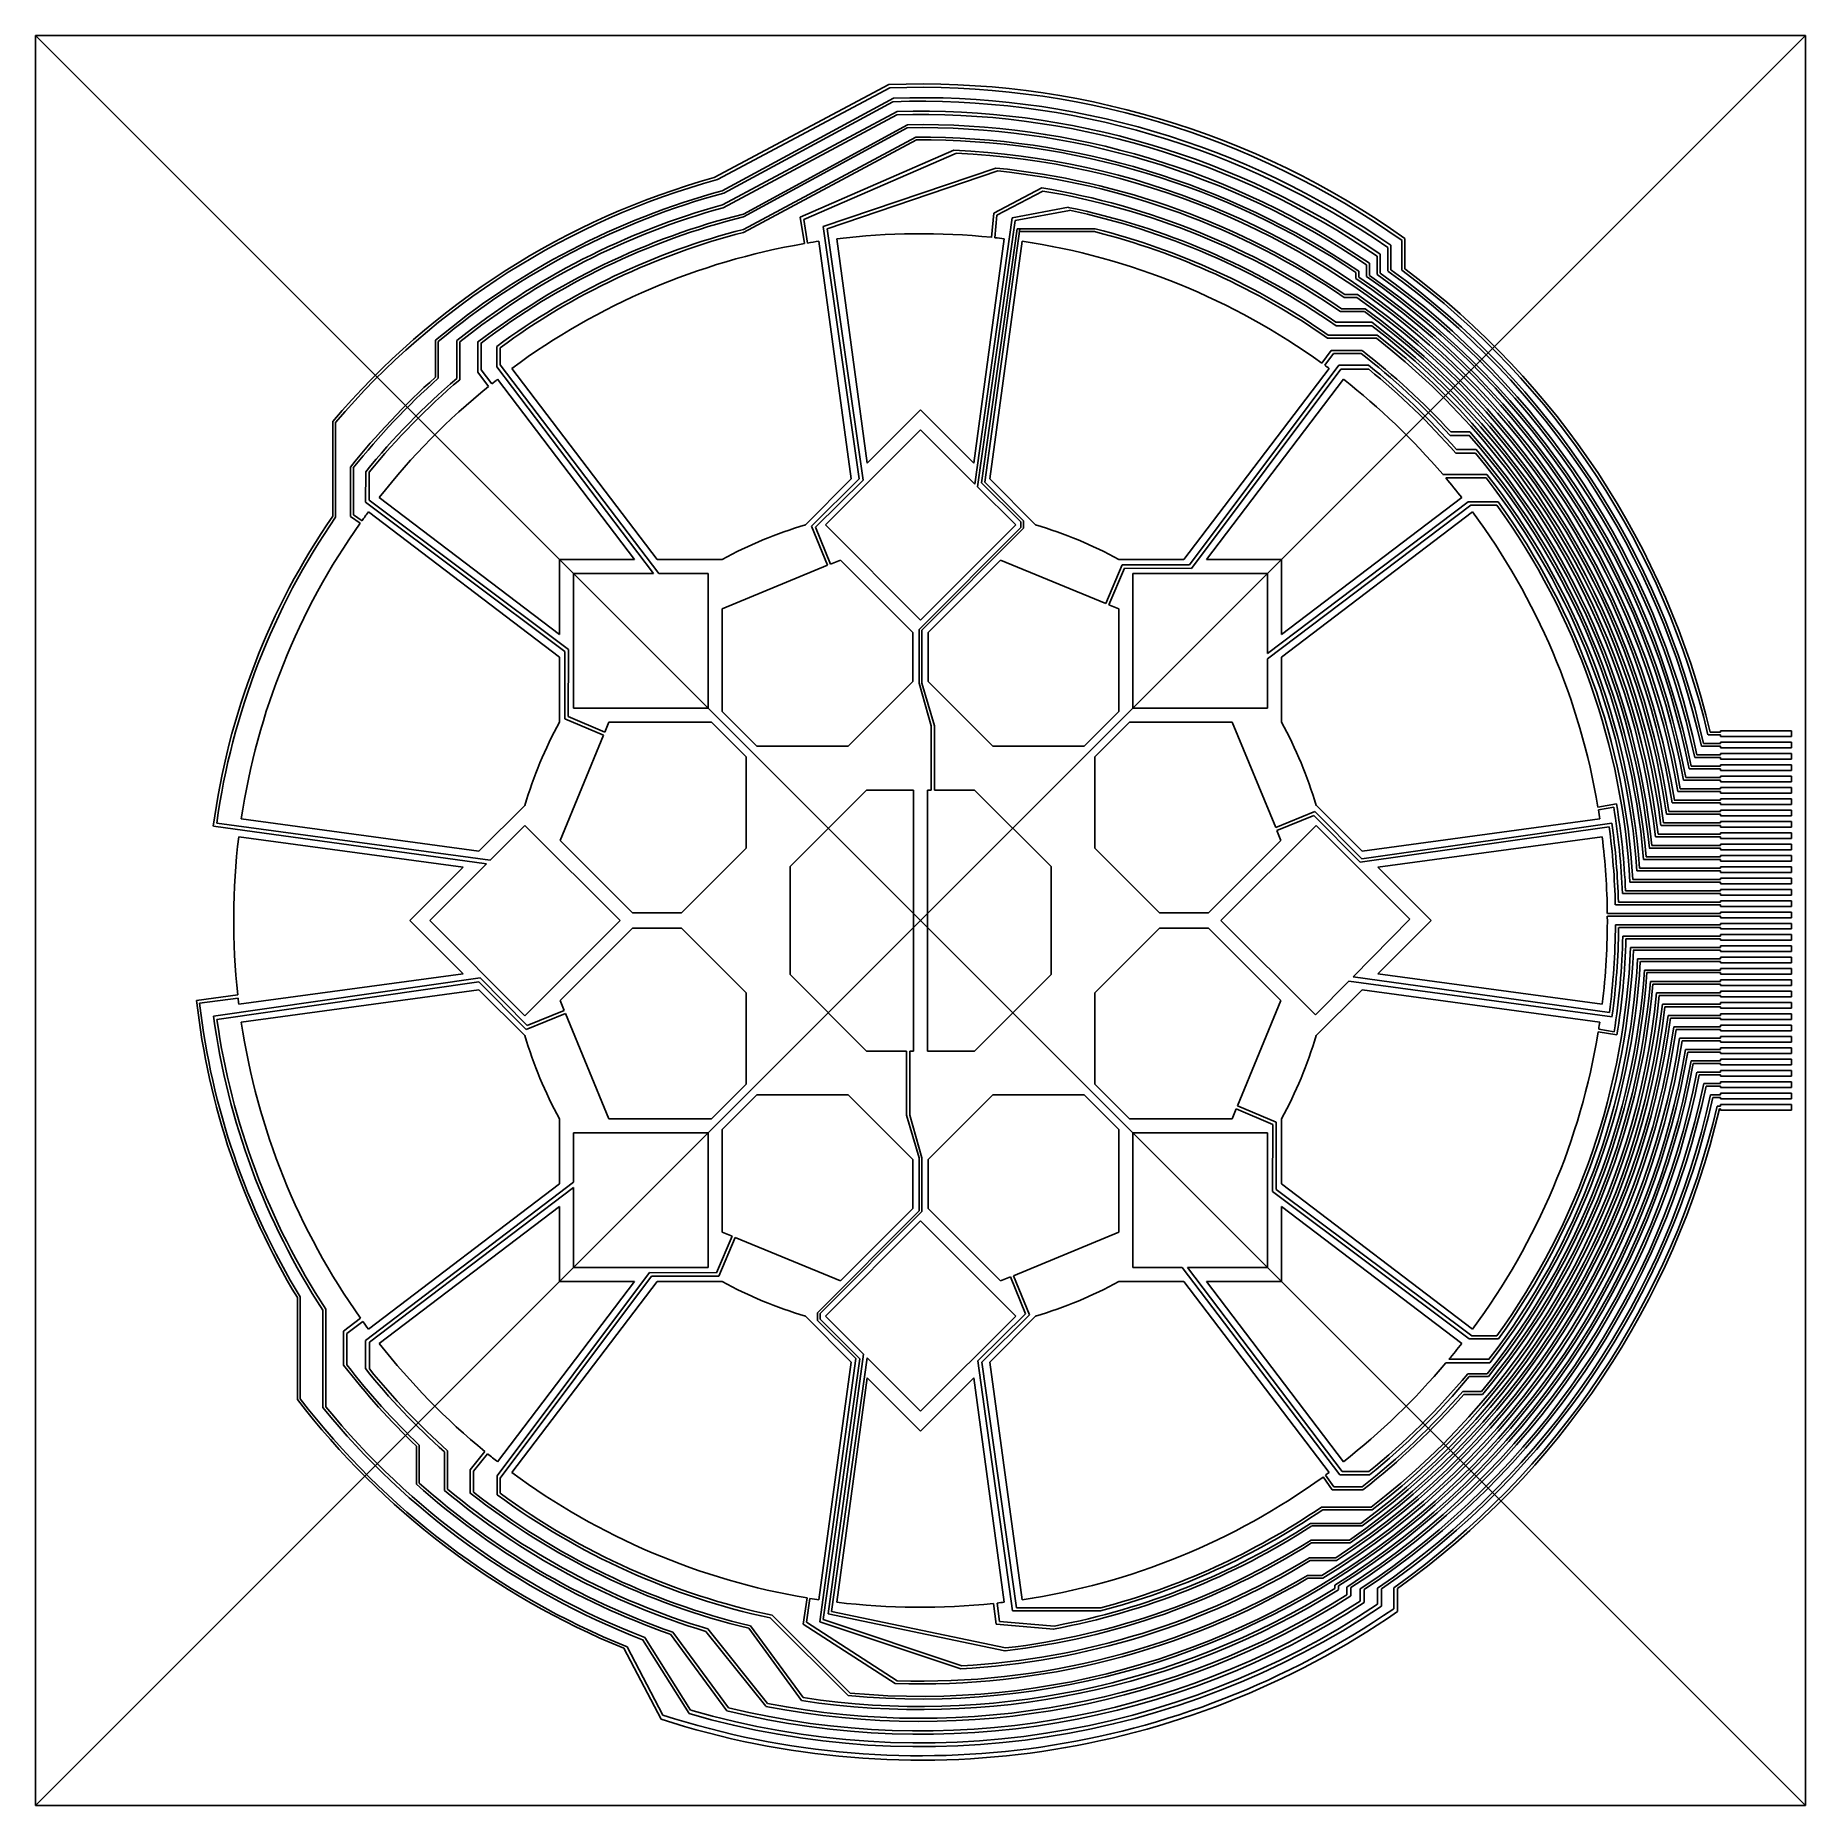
# Model space of a CAD drawing. Header units: centimetres. Extents: x -12.5 to 12.5, y -12.5 to 12.5.
import ezdxf

# ---------------------------------------------------------------- set-up
doc = ezdxf.new("R2010")
doc.units = ezdxf.units.CM
doc.header["$MEASUREMENT"] = 0
doc.layers.add('maimai_touch v45_Sketch1', color=7, linetype='Continuous')

msp = doc.modelspace()

# ---------------------------------------------------------------- linework, layer by layer
at = {"layer": 'maimai_touch v45_Sketch1'}
for p, q in [((12.5, -12.5), (-12.5, 12.5)), ((-12.5, -12.5), (-12.5, 12.5)), ((-12.5, 12.5), (12.5, 12.5)), ((-12.5, -12.5), (12.5, 12.5)), ((12.5, 12.5), (12.5, -12.5)), ((-2.915, 10.491), (-0.445, 11.807)), ((-2.867, 10.463), (-0.435, 11.759)), ((-2.801, 10.307), (-0.383, 11.614)), ((-2.776, 10.273), (-0.391, 11.564)), ((-2.798, 10.107), (-0.33, 11.425)), ((-2.789, 10.067), (-0.333, 11.379)), ((-2.5, 9.977), (-0.182, 11.239)), ((-2.5, 9.938), (-0.187, 11.196)), ((-2.5, 9.761), (-0.065, 11.063)), ((-2.5, 9.718), (-0.055, 11.026)), ((-1.701, 9.931), (0.472, 10.879)), ((-1.65, 9.898), (0.506, 10.837)), ((-1.377, 9.8), (1.065, 10.627)), ((-1.318, 9.769), (1.093, 10.586)), ((1.034, 9.988), (1.712, 10.346)), ((1.08, 9.961), (1.726, 10.302)), ((1.295, 9.922), (2.088, 10.072)), ((1.336, 9.884), (2.104, 10.029)), ((-1.64, 9.56), (-1.701, 9.931)), ((-1.596, 9.568), (-1.65, 9.898)), ((-1.377, 9.8), (-0.868, 6.238)), ((-0.811, 6.22), (-1.318, 9.769)), ((1.295, 9.922), (0.765, 6.164)), ((1.336, 9.884), (0.806, 6.124)), ((1.366, 9.769), (0.861, 6.183)), ((1.402, 9.769), (0.908, 6.191)), ((1.001, 9.648), (1.034, 9.988)), ((1.049, 9.643), (1.08, 9.961)), ((1.366, 9.769), (2.469, 9.769)), ((-1.434, 9.594), (-0.977, 6.236)), ((-0.751, 6.461), (-1.182, 9.628)), ((1.182, 9.628), (0.751, 6.461)), ((0.977, 6.236), (1.434, 9.594)), ((1.397, 9.729), (2.458, 9.729)), ((6.6, 9.503), (6.6, 9.173)), ((6.64, 9.537), (6.64, 9.19)), ((6.8, 9.603), (6.8, 9.183)), ((6.84, 9.634), (6.84, 9.202)), ((6.3, 9.095), (6.3, 9.258)), ((6.34, 9.11), (6.34, 9.282)), ((6.45, 9.38), (6.45, 9.124)), ((6.49, 9.409), (6.49, 9.143)), ((6.15, 9.069), (6.15, 9.151)), ((6.19, 9.17), (6.19, 9.086)), ((5.984, 8.8), (6.162, 8.8)), ((5.994, 8.84), (6.172, 8.84)), ((6.268, 8.6), (5.93, 8.6)), ((6.279, 8.64), (5.943, 8.64)), ((5.759, 8.268), (6.451, 8.268)), ((5.865, 8.45), (6.373, 8.45)), ((5.87, 8.4), (6.372, 8.4)), ((-6.85, 7.673), (-6.85, 8.194)), ((-6.81, 7.658), (-6.81, 8.178)), ((-6.55, 7.656), (-6.55, 8.19)), ((-6.507, 7.638), (-6.507, 8.172)), ((-6.254, 7.743), (-6.254, 8.166)), ((-6.205, 7.777), (-6.205, 8.156)), ((-5.982, 7.821), (-5.982, 8.108)), ((-5.937, 7.847), (-5.937, 8.09)), ((5.8, 8.05), (5.669, 7.871)), ((5.831, 8.009), (5.711, 7.841)), ((5.748, 8.224), (6.44, 8.224)), ((6.235, 8.05), (5.8, 8.05)), ((6.222, 8.009), (5.831, 8.009)), ((-6.055, 7.578), (-6.205, 7.777)), ((-5.982, 7.821), (-3.77, 4.9)), ((-5.937, 7.847), (-3.696, 4.9)), ((-3.719, 5.1), (-5.77, 7.798)), ((5.77, 7.798), (3.719, 5.1)), ((5.909, 7.841), (3.797, 5.024)), ((3.825, 4.971), (5.934, 7.785)), ((5.909, 7.841), (6.328, 7.841)), ((5.934, 7.785), (6.331, 7.785)), ((-6.102, 7.541), (-6.254, 7.743)), ((-5.972, 7.644), (-4.038, 5.1)), ((4.038, 5.1), (5.972, 7.644)), ((-8.3, 5.712), (-8.3, 7.048)), ((-8.26, 5.697), (-8.26, 7.034)), ((0, 7.213), (-0.751, 6.461)), ((0.751, 6.461), (0, 7.213)), ((0, 6.93), (-1.344, 5.586)), ((0.765, 6.164), (0, 6.93)), ((7.751, 6.85), (7.479, 6.85)), ((7.757, 6.9), (7.488, 6.9)), ((7.558, 6.6), (7.839, 6.6)), ((7.847, 6.65), (7.57, 6.65)), ((-8.05, 5.704), (-8.05, 6.402)), ((-8.01, 5.729), (-8.01, 6.392)), ((-7.837, 5.906), (-7.834, 6.336)), ((-7.785, 5.934), (-7.785, 6.331)), ((7.999, 6.301), (7.375, 6.301)), ((-0.977, 6.236), (-1.626, 5.586)), ((-0.868, 6.238), (-1.538, 5.568)), ((-1.483, 5.555), (-0.811, 6.22)), ((1.344, 5.586), (0.806, 6.124)), ((1.417, 5.628), (0.861, 6.183)), ((1.453, 5.646), (0.908, 6.191)), ((1.626, 5.586), (0.977, 6.236)), ((7.988, 6.25), (7.418, 6.25)), ((-7.837, 5.906), (-5.024, 3.797)), ((-7.797, 5.77), (-5.1, 3.719)), ((-4.971, 3.825), (-7.785, 5.934)), ((-5.1, 4.038), (-7.644, 5.972)), ((7.735, 5.912), (4.9, 3.77)), ((7.773, 5.866), (4.9, 3.696)), ((7.644, 5.972), (5.1, 4.038)), ((5.1, 3.719), (7.797, 5.77)), ((8.159, 5.912), (7.735, 5.912)), ((8.141, 5.866), (7.773, 5.866)), ((-7.912, 5.612), (-8.05, 5.704)), ((-7.887, 5.646), (-8.01, 5.729)), ((-1.538, 5.568), (-1.313, 5.016)), ((-1.273, 5.033), (-1.483, 5.555)), ((-1.344, 5.586), (0, 4.243)), ((-0.02, 4.112), (1.417, 5.549)), ((0, 4.243), (1.344, 5.586)), ((0.02, 4.102), (1.453, 5.543)), ((1.417, 5.628), (1.417, 5.549)), ((1.453, 5.646), (1.453, 5.543)), ((-5.1, 5.1), (-5.1, 4.038)), ((-4.038, 5.1), (-5.1, 5.1)), ((-2.8, 5.1), (-3.719, 5.1)), ((-2.8, 4.4), (-1.313, 5.016)), ((-1.273, 5.033), (-1.131, 5.091)), ((-0.106, 4.066), (-1.131, 5.091)), ((0.106, 4.066), (1.131, 5.091)), ((1.131, 5.091), (2.618, 4.476)), ((2.849, 5.024), (2.618, 4.476)), ((3.719, 5.1), (2.8, 5.1)), ((3.797, 5.024), (2.849, 5.024)), ((5.1, 5.1), (4.038, 5.1)), ((5.1, 4.038), (5.1, 5.1)), ((-4.9, 4.9), (-4.9, 3)), ((-3.77, 4.9), (-4.9, 4.9)), ((-3, 4.9), (-3.696, 4.9)), ((-3, 3), (-3, 4.9)), ((2.659, 4.459), (2.879, 4.977)), ((2.879, 4.977), (3.825, 4.971)), ((4.9, 4.9), (3, 4.9)), ((3, 4.9), (3, 3)), ((4.9, 3.77), (4.9, 4.9)), ((-2.8, 2.951), (-2.8, 4.4)), ((2.659, 4.459), (2.8, 4.4)), ((2.8, 2.951), (2.8, 4.4)), ((-0.106, 4.066), (-0.106, 3.376)), ((-0.02, 3.35), (-0.02, 4.112)), ((0.02, 3.35), (0.02, 4.102)), ((0.106, 4.066), (0.106, 3.376)), ((-5.024, 3.797), (-5.024, 2.849)), ((-4.977, 2.879), (-4.971, 3.825)), ((-5.1, 3.719), (-5.1, 2.8)), ((4.9, 3), (4.9, 3.696)), ((5.1, 2.8), (5.1, 3.719)), ((-0.106, 3.376), (-1.02, 2.463)), ((0.15, 2.75), (-0.02, 3.35)), ((0.2, 2.75), (0.02, 3.35)), ((1.02, 2.463), (0.106, 3.376)), ((-4.9, 3), (-3, 3)), ((-5.024, 2.849), (-4.475, 2.618)), ((-4.458, 2.659), (-4.977, 2.879)), ((-4.458, 2.659), (-4.4, 2.8)), ((-2.951, 2.8), (-4.4, 2.8)), ((-2.951, 2.8), (-2.463, 2.312)), ((-2.8, 2.951), (-2.312, 2.463)), ((0.15, 1.843), (0.15, 2.75)), ((0.2, 1.843), (0.2, 2.75)), ((2.8, 2.951), (2.312, 2.463)), ((2.951, 2.8), (2.463, 2.312)), ((2.951, 2.8), (4.4, 2.8)), ((3, 3), (4.9, 3)), ((4.4, 2.8), (5.016, 1.314)), ((-5.091, 1.131), (-4.475, 2.618)), ((11.3, 2.62), (11.122, 2.62)), ((11.3, 2.66), (11.153, 2.66)), ((11.3, 2.68), (12.3, 2.68)), ((11.3, 2.66), (11.3, 2.68)), ((11.3, 2.6), (11.3, 2.62)), ((12.3, 2.6), (11.3, 2.6)), ((11.3, 2.52), (12.3, 2.52)), ((11.3, 2.5), (11.3, 2.52)), ((12.3, 2.68), (12.3, 2.6)), ((12.3, 2.52), (12.3, 2.44)), ((-2.463, 2.312), (-2.463, 1.02)), ((-1.02, 2.463), (-2.312, 2.463)), ((2.312, 2.463), (1.02, 2.463)), ((2.463, 1.02), (2.463, 2.312)), ((11.3, 2.3), (10.934, 2.3)), ((11.3, 2.34), (10.965, 2.34)), ((11.3, 2.46), (11.029, 2.46)), ((11.3, 2.5), (11.059, 2.5)), ((11.3, 2.44), (11.3, 2.46)), ((12.3, 2.44), (11.3, 2.44)), ((11.3, 2.36), (12.3, 2.36)), ((11.3, 2.34), (11.3, 2.36)), ((11.3, 2.28), (11.3, 2.3)), ((12.3, 2.28), (11.3, 2.28)), ((12.3, 2.36), (12.3, 2.28)), ((11.3, 2.02), (10.807, 2.02)), ((11.3, 2.14), (10.855, 2.14)), ((11.3, 2.18), (10.882, 2.18)), ((11.3, 2.2), (12.3, 2.2)), ((11.3, 2.18), (11.3, 2.2)), ((11.3, 2.12), (11.3, 2.14)), ((12.3, 2.12), (11.3, 2.12)), ((11.3, 2.04), (12.3, 2.04)), ((11.3, 2.02), (11.3, 2.04)), ((12.3, 2.2), (12.3, 2.12)), ((12.3, 2.04), (12.3, 1.96)), ((-0.764, 1.843), (-1.843, 0.764)), ((-0.1, 1.843), (-0.764, 1.843)), ((-0.1, 1.843), (-0.1, -1.843)), ((0.1, -1.843), (0.1, 1.843)), ((0.15, 1.843), (0.1, 1.843)), ((0.764, 1.843), (0.2, 1.843)), ((1.843, 0.764), (0.764, 1.843)), ((11.3, 1.82), (10.695, 1.82)), ((11.3, 1.86), (10.729, 1.86)), ((11.3, 1.98), (10.777, 1.98)), ((11.3, 1.96), (11.3, 1.98)), ((12.3, 1.96), (11.3, 1.96)), ((11.3, 1.88), (12.3, 1.88)), ((11.3, 1.86), (11.3, 1.88)), ((11.3, 1.8), (11.3, 1.82)), ((12.3, 1.8), (11.3, 1.8)), ((12.3, 1.88), (12.3, 1.8)), ((-5.586, 1.626), (-6.236, 0.977)), ((5.567, 1.538), (5.016, 1.314)), ((6.234, 0.872), (5.567, 1.538)), ((6.236, 0.977), (5.586, 1.627)), ((9.829, 1.648), (9.567, 1.602)), ((9.791, 1.599), (9.574, 1.561)), ((11.3, 1.54), (10.569, 1.54)), ((11.3, 1.66), (10.614, 1.66)), ((11.3, 1.7), (10.646, 1.7)), ((11.3, 1.72), (12.3, 1.72)), ((11.3, 1.7), (11.3, 1.72)), ((11.3, 1.64), (11.3, 1.66)), ((12.3, 1.64), (11.3, 1.64)), ((11.3, 1.56), (12.3, 1.56)), ((11.3, 1.54), (11.3, 1.56)), ((12.3, 1.72), (12.3, 1.64)), ((12.3, 1.56), (12.3, 1.48)), ((-9.987, 1.332), (-6.131, 0.799)), ((-9.939, 1.377), (-6.078, 0.852)), ((-6.236, 0.977), (-9.593, 1.434)), ((-5.586, 1.344), (-6.078, 0.852)), ((-4.243, 0), (-5.586, 1.344)), ((5.586, 1.344), (4.243, 0)), ((5.033, 1.273), (5.555, 1.484)), ((5.033, 1.273), (5.091, 1.131)), ((5.555, 1.484), (6.209, 0.822)), ((6.913, 0.017), (5.586, 1.344)), ((6.209, 0.822), (9.726, 1.325)), ((9.764, 1.377), (6.234, 0.872)), ((9.593, 1.434), (6.236, 0.977)), ((11.3, 1.34), (10.458, 1.34)), ((11.3, 1.38), (10.493, 1.38)), ((11.3, 1.5), (10.536, 1.5)), ((11.3, 1.48), (11.3, 1.5)), ((12.3, 1.48), (11.3, 1.48)), ((11.3, 1.4), (12.3, 1.4)), ((11.3, 1.38), (11.3, 1.4)), ((11.3, 1.32), (11.3, 1.34)), ((12.3, 1.32), (11.3, 1.32)), ((12.3, 1.4), (12.3, 1.32)), ((-9.628, 1.182), (-6.461, 0.751)), ((-4.066, 0.107), (-5.091, 1.131)), ((-2.463, 1.02), (-3.376, 0.107)), ((3.376, 0.107), (2.463, 1.02)), ((4.066, 0.107), (5.091, 1.131)), ((6.461, 0.751), (9.628, 1.182)), ((11.3, 1.02), (10.293, 1.02)), ((11.3, 1.06), (10.327, 1.06)), ((11.3, 1.18), (10.379, 1.18)), ((11.3, 1.22), (10.416, 1.22)), ((11.3, 1.24), (12.3, 1.24)), ((11.3, 1.22), (11.3, 1.24)), ((11.3, 1.16), (11.3, 1.18)), ((12.3, 1.16), (11.3, 1.16)), ((11.3, 1.08), (12.3, 1.08)), ((11.3, 1.06), (11.3, 1.08)), ((11.3, 1), (11.3, 1.02)), ((12.3, 1), (11.3, 1)), ((12.3, 1.24), (12.3, 1.16)), ((12.3, 1.08), (12.3, 1)), ((-6.461, 0.751), (-7.212, 0)), ((-6.131, 0.799), (-6.93, 0)), ((-1.843, 0.764), (-1.843, -0.764)), ((1.843, -0.764), (1.843, 0.764)), ((7.213, 0), (6.461, 0.751)), ((11.3, 0.86), (10.212, 0.86)), ((11.3, 0.9), (10.246, 0.9)), ((11.3, 0.92), (12.3, 0.92)), ((11.3, 0.9), (11.3, 0.92)), ((11.3, 0.84), (11.3, 0.86)), ((12.3, 0.84), (11.3, 0.84)), ((11.3, 0.76), (12.3, 0.76)), ((11.3, 0.74), (11.3, 0.76)), ((12.3, 0.92), (12.3, 0.84)), ((12.3, 0.76), (12.3, 0.68)), ((11.3, 0.54), (10.02, 0.54)), ((11.3, 0.58), (10.059, 0.58)), ((11.3, 0.7), (10.118, 0.7)), ((11.3, 0.74), (10.155, 0.74)), ((11.3, 0.68), (11.3, 0.7)), ((12.3, 0.68), (11.3, 0.68)), ((11.3, 0.6), (12.3, 0.6)), ((11.3, 0.58), (11.3, 0.6)), ((11.3, 0.52), (11.3, 0.54)), ((12.3, 0.52), (11.3, 0.52)), ((12.3, 0.6), (12.3, 0.52)), ((11.3, 0.26), (9.857, 0.26)), ((11.3, 0.38), (9.914, 0.38)), ((11.3, 0.42), (9.957, 0.42)), ((11.3, 0.44), (12.3, 0.44)), ((11.3, 0.42), (11.3, 0.44)), ((11.3, 0.36), (11.3, 0.38)), ((12.3, 0.36), (11.3, 0.36)), ((11.3, 0.28), (12.3, 0.28)), ((11.3, 0.26), (11.3, 0.28)), ((12.3, 0.44), (12.3, 0.36)), ((12.3, 0.28), (12.3, 0.2)), ((-7.212, 0), (-6.461, -0.751)), ((-6.93, 0), (-5.586, -1.344)), ((-5.586, -1.344), (-4.243, 0)), ((-4.066, 0.107), (-3.376, 0.107)), ((4.066, 0.107), (3.376, 0.107)), ((4.243, 0), (5.577, -1.334)), ((6.109, -0.796), (6.913, 0.017)), ((6.461, -0.751), (7.213, 0)), ((11.3, 0.1), (9.7, 0.1)), ((11.3, 0.06), (9.7, 0.06)), ((11.3, 0.22), (9.813, 0.22)), ((11.3, 0.2), (11.3, 0.22)), ((12.3, 0.2), (11.3, 0.2)), ((11.3, 0.12), (12.3, 0.12)), ((11.3, 0.1), (11.3, 0.12)), ((11.3, 0.04), (11.3, 0.06)), ((12.3, 0.04), (11.3, 0.04)), ((12.3, 0.12), (12.3, 0.04)), ((-4.066, -0.106), (-5.091, -1.131)), ((-4.066, -0.106), (-3.376, -0.106)), ((-3.376, -0.106), (-2.463, -1.02)), ((2.463, -1.02), (3.376, -0.106)), ((4.066, -0.106), (3.376, -0.106)), ((4.066, -0.106), (5.091, -1.131)), ((11.3, -0.06), (9.815, -0.06)), ((11.3, -0.1), (9.86, -0.1)), ((11.3, -0.219), (9.919, -0.219)), ((11.3, -0.04), (12.3, -0.04)), ((11.3, -0.06), (11.3, -0.04)), ((11.3, -0.12), (11.3, -0.1)), ((12.3, -0.12), (11.3, -0.12)), ((11.3, -0.2), (12.3, -0.2)), ((11.3, -0.219), (11.3, -0.2)), ((12.3, -0.04), (12.3, -0.12)), ((12.3, -0.2), (12.3, -0.28)), ((11.3, -0.26), (9.962, -0.26)), ((11.3, -0.38), (10.027, -0.38)), ((11.3, -0.42), (10.067, -0.42)), ((11.3, -0.28), (11.3, -0.26)), ((12.3, -0.28), (11.3, -0.28)), ((11.3, -0.36), (12.3, -0.36)), ((11.3, -0.38), (11.3, -0.36)), ((11.3, -0.44), (11.3, -0.42)), ((12.3, -0.44), (11.3, -0.44)), ((12.3, -0.36), (12.3, -0.44)), ((11.3, -0.54), (10.128, -0.54)), ((11.3, -0.58), (10.166, -0.58)), ((11.3, -0.7), (10.224, -0.7)), ((11.3, -0.734), (10.259, -0.734)), ((11.3, -0.52), (12.3, -0.52)), ((11.3, -0.54), (11.3, -0.52)), ((11.3, -0.6), (11.3, -0.58)), ((12.3, -0.6), (11.3, -0.6)), ((11.3, -0.68), (12.3, -0.68)), ((11.3, -0.7), (11.3, -0.68)), ((11.3, -0.76), (11.3, -0.734)), ((12.3, -0.52), (12.3, -0.6)), ((12.3, -0.68), (12.3, -0.76)), ((-6.22, -0.81), (-9.985, -1.349)), ((-9.936, -1.397), (-6.238, -0.868)), ((-6.461, -0.751), (-9.628, -1.182)), ((-9.593, -1.434), (-6.236, -0.977)), ((-6.238, -0.868), (-5.567, -1.538)), ((-6.236, -0.977), (-5.586, -1.626)), ((-5.555, -1.483), (-6.22, -0.81)), ((-1.843, -0.764), (-0.764, -1.843)), ((0.764, -1.843), (1.843, -0.764)), ((5.577, -1.334), (6.051, -0.855)), ((5.586, -1.626), (6.236, -0.977)), ((9.766, -1.361), (6.051, -0.855)), ((9.729, -1.297), (6.109, -0.796)), ((6.236, -0.977), (9.593, -1.434)), ((9.628, -1.182), (6.461, -0.751)), ((11.3, -0.86), (10.308, -0.86)), ((11.3, -0.9), (10.342, -0.9)), ((12.3, -0.76), (11.3, -0.76)), ((11.3, -0.84), (12.3, -0.84)), ((11.3, -0.86), (11.3, -0.84)), ((11.3, -0.92), (11.3, -0.9)), ((12.3, -0.92), (11.3, -0.92)), ((11.3, -1), (12.3, -1)), ((11.3, -1.02), (11.3, -1)), ((12.3, -0.84), (12.3, -0.92)), ((12.3, -1), (12.3, -1.08)), ((-9.643, -1.052), (-10.223, -1.128)), ((-9.638, -1.098), (-10.181, -1.169)), ((-5.033, -1.273), (-5.091, -1.131)), ((-2.463, -1.02), (-2.463, -2.312)), ((2.463, -2.312), (2.463, -1.02)), ((5.091, -1.131), (4.475, -2.618)), ((11.3, -1.02), (10.396, -1.02)), ((11.3, -1.06), (10.433, -1.06)), ((11.3, -1.18), (10.477, -1.18)), ((11.3, -1.22), (10.513, -1.22)), ((11.3, -1.08), (11.3, -1.06)), ((12.3, -1.08), (11.3, -1.08)), ((11.3, -1.16), (12.3, -1.16)), ((11.3, -1.18), (11.3, -1.16)), ((11.3, -1.24), (11.3, -1.22)), ((12.3, -1.24), (11.3, -1.24)), ((12.3, -1.16), (12.3, -1.24)), ((-5.567, -1.538), (-5.016, -1.313)), ((-5.033, -1.273), (-5.555, -1.483)), ((-4.4, -2.8), (-5.016, -1.313)), ((11.3, -1.34), (10.557, -1.34)), ((11.3, -1.38), (10.591, -1.38)), ((11.3, -1.5), (10.638, -1.5)), ((11.3, -1.32), (12.3, -1.32)), ((11.3, -1.34), (11.3, -1.32)), ((11.3, -1.4), (11.3, -1.38)), ((12.3, -1.4), (11.3, -1.4)), ((11.3, -1.48), (12.3, -1.48)), ((11.3, -1.5), (11.3, -1.48)), ((12.3, -1.32), (12.3, -1.4)), ((12.3, -1.48), (12.3, -1.56)), ((9.834, -1.617), (9.571, -1.574)), ((9.796, -1.571), (9.578, -1.535)), ((11.3, -1.54), (10.671, -1.54)), ((11.3, -1.66), (10.721, -1.66)), ((11.3, -1.7), (10.755, -1.7)), ((11.3, -1.56), (11.3, -1.54)), ((12.3, -1.56), (11.3, -1.56)), ((11.3, -1.64), (12.3, -1.64)), ((11.3, -1.66), (11.3, -1.64)), ((11.3, -1.72), (11.3, -1.7)), ((12.3, -1.72), (11.3, -1.72)), ((12.3, -1.64), (12.3, -1.72)), ((-0.764, -1.843), (-0.2, -1.843)), ((-0.2, -1.843), (-0.2, -2.75)), ((-0.15, -1.843), (-0.15, -2.75)), ((-0.15, -1.843), (-0.1, -1.843)), ((0.1, -1.843), (0.764, -1.843)), ((11.3, -1.82), (10.805, -1.82)), ((11.3, -1.86), (10.835, -1.86)), ((11.3, -1.98), (10.885, -1.98)), ((11.3, -1.8), (12.3, -1.8)), ((11.3, -1.82), (11.3, -1.8)), ((11.3, -1.88), (11.3, -1.86)), ((12.3, -1.88), (11.3, -1.88)), ((11.3, -1.96), (12.3, -1.96)), ((11.3, -1.98), (11.3, -1.96)), ((12.3, -1.8), (12.3, -1.88)), ((12.3, -1.96), (12.3, -2.04)), ((11.3, -2.02), (10.913, -2.02)), ((11.3, -2.14), (10.967, -2.14)), ((11.3, -2.18), (10.998, -2.18)), ((11.3, -2.04), (11.3, -2.02)), ((12.3, -2.04), (11.3, -2.04)), ((11.3, -2.12), (12.3, -2.12)), ((11.3, -2.14), (11.3, -2.12)), ((11.3, -2.2), (11.3, -2.18)), ((12.3, -2.2), (11.3, -2.2)), ((12.3, -2.12), (12.3, -2.2)), ((-2.951, -2.8), (-2.463, -2.312)), ((-2.8, -2.95), (-2.312, -2.463)), ((-2.312, -2.463), (-1.02, -2.463)), ((-1.02, -2.463), (-0.106, -3.376)), ((0.106, -3.376), (1.02, -2.463)), ((1.02, -2.463), (2.312, -2.463)), ((2.8, -2.951), (2.312, -2.463)), ((2.951, -2.8), (2.463, -2.312)), ((11.3, -2.3), (11.064, -2.3)), ((11.3, -2.34), (11.094, -2.34)), ((11.3, -2.46), (11.158, -2.46)), ((11.3, -2.5), (11.19, -2.5)), ((11.3, -2.28), (12.3, -2.28)), ((11.3, -2.3), (11.3, -2.28)), ((11.3, -2.36), (11.3, -2.34)), ((12.3, -2.36), (11.3, -2.36)), ((11.3, -2.46), (11.3, -2.44)), ((11.3, -2.44), (12.3, -2.44)), ((11.3, -2.52), (11.3, -2.5)), ((12.3, -2.28), (12.3, -2.36)), ((12.3, -2.44), (12.3, -2.52)), ((4.459, -2.659), (4.4, -2.8)), ((4.459, -2.659), (4.977, -2.879)), ((5.024, -2.849), (4.475, -2.618)), ((11.3, -2.62), (11.252, -2.62)), ((11.3, -2.66), (11.284, -2.66)), ((12.3, -2.52), (11.3, -2.52)), ((11.3, -2.62), (11.3, -2.6)), ((11.3, -2.6), (12.3, -2.6)), ((11.3, -2.68), (11.3, -2.66)), ((12.3, -2.68), (11.3, -2.68)), ((12.3, -2.6), (12.3, -2.68)), ((-5.1, -2.8), (-5.1, -3.719)), ((-3, -3), (-4.9, -3)), ((-4.9, -3), (-4.9, -3.696)), ((-2.951, -2.8), (-4.4, -2.8)), ((-3, -4.9), (-3, -3)), ((-2.8, -2.95), (-2.8, -4.4)), ((-0.2, -2.75), (-0.02, -3.35)), ((-0.15, -2.75), (0.02, -3.35)), ((2.8, -2.951), (2.8, -4.4)), ((2.951, -2.8), (4.4, -2.8)), ((4.9, -3), (3, -3)), ((3, -3), (3, -4.9)), ((4.9, -4.9), (4.9, -3)), ((4.977, -2.879), (4.971, -3.825)), ((5.024, -3.797), (5.024, -2.849)), ((5.1, -3.719), (5.1, -2.8)), ((-0.106, -4.066), (-0.106, -3.376)), ((-0.02, -3.35), (-0.02, -4.102)), ((0.02, -3.35), (0.02, -4.112)), ((0.106, -4.066), (0.106, -3.376)), ((-7.84, -5.931), (-4.9, -3.696)), ((-5.1, -3.719), (-7.797, -5.77)), ((7.797, -5.77), (5.1, -3.719)), ((-7.783, -5.953), (-4.9, -3.77)), ((-4.9, -3.77), (-4.9, -4.9)), ((4.971, -3.825), (7.748, -5.907)), ((7.785, -5.867), (5.024, -3.797)), ((-7.644, -5.972), (-5.1, -4.038)), ((-5.1, -4.038), (-5.1, -5.1)), ((-0.02, -4.102), (-1.453, -5.543)), ((0.02, -4.112), (-1.417, -5.549)), ((0, -4.243), (-1.344, -5.586)), ((-0.106, -4.066), (-1.131, -5.091)), ((1.344, -5.586), (0, -4.243)), ((0.106, -4.066), (1.131, -5.091)), ((5.1, -5.1), (5.1, -4.038)), ((5.1, -4.038), (7.644, -5.972)), ((-2.659, -4.458), (-2.879, -4.977)), ((-2.849, -5.024), (-2.618, -4.475)), ((-2.659, -4.458), (-2.8, -4.4)), ((-1.131, -5.091), (-2.618, -4.475)), ((2.8, -4.4), (1.313, -5.016)), ((-3.825, -4.971), (-5.98, -7.845)), ((-4.9, -4.9), (-3, -4.9)), ((-2.879, -4.977), (-3.825, -4.971)), ((3, -4.9), (3.696, -4.9)), ((5.924, -7.83), (3.696, -4.9)), ((5.953, -7.783), (3.77, -4.9)), ((3.77, -4.9), (4.9, -4.9)), ((-4.038, -5.1), (-5.972, -7.644)), ((-5.937, -7.878), (-3.797, -5.024)), ((-5.77, -7.797), (-3.719, -5.1)), ((-5.1, -5.1), (-4.038, -5.1)), ((-3.797, -5.024), (-2.849, -5.024)), ((-3.719, -5.1), (-2.8, -5.1)), ((1.273, -5.033), (1.131, -5.091)), ((1.273, -5.033), (1.483, -5.555)), ((1.538, -5.567), (1.313, -5.016)), ((2.8, -5.1), (3.719, -5.1)), ((3.719, -5.1), (5.77, -7.797)), ((4.038, -5.1), (5.1, -5.1)), ((5.972, -7.644), (4.038, -5.1)), ((-8.8, -5.325), (-8.8, -6.763)), ((-8.761, -5.316), (-8.761, -6.757)), ((-8.4, -5.488), (-8.4, -6.866)), ((-8.44, -5.502), (-8.44, -6.879)), ((-8.147, -5.801), (-7.908, -5.617)), ((-7.876, -5.661), (-8.101, -5.834)), ((-1.626, -5.586), (-0.977, -6.236)), ((-1.453, -5.649), (-1.453, -5.543)), ((-1.453, -5.649), (-0.915, -6.187)), ((-1.417, -5.628), (-1.417, -5.549)), ((-1.417, -5.628), (-0.856, -6.189)), ((-1.344, -5.586), (-0.806, -6.124)), ((0, -6.93), (1.344, -5.586)), ((1.483, -5.555), (0.811, -6.219)), ((0.868, -6.237), (1.538, -5.567)), ((0.977, -6.236), (1.626, -5.586)), ((-8.147, -5.801), (-8.147, -6.279)), ((-8.101, -5.834), (-8.101, -6.276)), ((-7.84, -5.931), (-7.84, -6.329)), ((-7.783, -5.953), (-7.783, -6.332)), ((7.748, -5.907), (8.163, -5.907)), ((8.14, -5.867), (7.785, -5.867)), ((-0.977, -6.236), (-1.434, -9.593)), ((-1.421, -9.903), (-0.915, -6.187)), ((-1.375, -9.873), (-0.856, -6.189)), ((-1.305, -9.791), (-0.806, -6.124)), ((-1.259, -9.76), (-0.753, -6.176)), ((-0.753, -6.176), (0, -6.93)), ((0.811, -6.219), (1.3, -9.75)), ((1.355, -9.705), (0.868, -6.237)), ((1.434, -9.593), (0.977, -6.236)), ((8.041, -6.247), (7.42, -6.247)), ((8.029, -6.197), (7.462, -6.197)), ((-1.182, -9.628), (-0.751, -6.461)), ((-0.751, -6.461), (0, -7.212)), ((0, -7.212), (0.751, -6.461)), ((0.751, -6.461), (1.182, -9.628)), ((7.728, -6.4), (8.003, -6.4)), ((8.02, -6.44), (7.749, -6.44)), ((7.658, -6.65), (7.923, -6.65)), ((7.936, -6.694), (7.673, -6.694)), ((-7.118, -7.424), (-7.118, -7.962)), ((-7.079, -7.41), (-7.079, -7.946)), ((-6.679, -7.488), (-6.679, -8.032)), ((-6.722, -7.505), (-6.722, -8.049)), ((-6.151, -7.5), (-6.362, -7.759)), ((-6.113, -7.531), (-6.313, -7.775)), ((-6.362, -7.759), (-6.362, -8.082)), ((-6.313, -7.775), (-6.313, -8.072)), ((-5.98, -7.845), (-5.98, -8.109)), ((-5.937, -7.878), (-5.937, -8.089)), ((5.812, -8.04), (5.685, -7.859)), ((5.836, -7.998), (5.718, -7.835)), ((6.236, -7.998), (5.836, -7.998)), ((6.341, -7.83), (5.924, -7.83)), ((5.953, -7.783), (6.332, -7.783)), ((6.248, -8.04), (5.812, -8.04)), ((5.661, -8.284), (6.363, -8.284)), ((5.68, -8.322), (6.381, -8.322)), ((5.51, -8.515), (6.218, -8.515)), ((5.529, -8.551), (6.237, -8.551)), ((5.516, -8.75), (6.057, -8.75)), ((5.524, -8.79), (6.067, -8.79)), ((5.492, -9), (5.866, -9)), ((5.504, -9.04), (5.875, -9.04)), ((5.463, -9.25), (5.669, -9.25)), ((5.471, -9.29), (5.68, -9.29)), ((5.851, -9.389), (5.851, -9.432)), ((5.905, -9.397), (5.905, -9.45)), ((6.02, -9.413), (6.02, -9.523)), ((6.079, -9.422), (6.079, -9.539)), ((6.211, -9.44), (6.211, -9.612)), ((6.267, -9.448), (6.267, -9.634)), ((6.455, -9.428), (6.455, -9.656)), ((6.509, -9.439), (6.509, -9.683)), ((6.683, -9.423), (6.683, -9.72)), ((6.737, -9.434), (6.737, -9.759)), ((-1.603, -9.567), (-1.658, -9.938)), ((-1.562, -9.573), (-1.612, -9.911)), ((1.031, -9.645), (1.069, -9.939)), ((1.084, -9.639), (1.117, -9.898)), ((1.355, -9.705), (2.546, -9.705)), ((-2.426, -9.995), (-1.682, -11.016)), ((-2.403, -9.962), (-1.657, -10.975)), ((-2.122, -9.85), (-1.023, -10.946)), ((-2.096, -9.812), (-0.994, -10.912)), ((-1.658, -9.938), (-0.358, -10.775)), ((-1.612, -9.911), (-0.328, -10.738)), ((-1.421, -9.903), (0.568, -10.568)), ((-1.375, -9.873), (0.582, -10.527)), ((-1.305, -9.791), (1.193, -10.313)), ((-1.259, -9.76), (1.199, -10.274)), ((1.069, -9.939), (1.881, -10.007)), ((1.117, -9.898), (1.894, -9.964)), ((1.3, -9.75), (2.541, -9.75)), ((-3.926, -10.156), (-3.267, -11.201)), ((-3.892, -10.127), (-3.246, -11.152)), ((-3.533, -10.079), (-2.735, -11.163)), ((-3.499, -10.05), (-2.712, -11.118)), ((-3.032, -10.039), (-2.184, -11.098)), ((-3.002, -10.005), (-2.16, -11.058)), ((-4.188, -10.278), (-3.663, -11.279)), ((-4.143, -10.258), (-3.639, -11.221)), ((12.5, -12.5), (-12.5, -12.5))]:
    msp.add_line(p, q, dxfattribs=at)
at = {"layer": 'maimai_touch v45_Sketch1', "extrusion": (0, 0, -1)}
for radius, start, end in [(11.815, 87.8411, 125.3738), (11.767, 87.8809, 125.3025), (11.57, 88.066, 124.7798), (11.621, 88.1087, 124.8471), (11.384, 88.3231, 124.5141), (11.43, 88.3462, 124.5981), (11.24, 89.0731, 124.336), (11.198, 89.0402, 124.2355), (11.063, 89.6607, 124.0211), (11.026, 89.712, 123.9026), (10.889, 92.4832, 170.1647), (10.849, 92.6711, 170.3428), (10.68, 95.7204, 124.139), (10.642, 95.894, 124.2163), (10.889, 40.3368, 74.4699), (10.849, 40.4169, 74.6756), (10.68, 50.1063, 74.7957), (10.642, 50.2132, 74.8763), (10.487, 99.3986, 124.5246), (10.446, 99.5131, 124.5863), (10.487, 51.3485, 74.5246), (10.446, 51.4697, 74.5141), (10.286, 101.7103, 124.7614), (10.248, 101.848, 124.9455), (10.286, 52.5517, 75.9324), (10.248, 52.7346, 75.8793), (10.076, 53.5817, 75.6335), (10.076, 104.1834, 124.8609), (10.034, 53.7258, 75.5725), (9.7, 53.5002, 80.2641), (9.7, 80.5324, 81.5), (9.7, 83, 95.9216), (9.7, 96.2084, 97), (9.7, 98.5009, 125.764), (10.034, 104.1793, 124.9514), (10.957, 124.1439, 169.5898), (10.994, 124.2671, 169.4125), (11.063, 124.7112, 168.8476), (11.099, 124.8373, 168.6725), (11.173, 125.2581, 168.121), (11.212, 125.3686, 167.9541), (11.3, 125.7358, 167.4267), (11.338, 125.8486, 167.262), (11.426, 126.5209, 166.7448), (11.466, 126.6233, 166.5861), (10.743, 125.0023, 171.1117), (10.781, 124.9224, 170.928), (10.642, 126.0867, 171.8975), (10.68, 126.0063, 171.7102), (10.543, 127.1845, 172.6989), (10.584, 127.0237, 172.5085), (10.487, 127.9664, 173.3199), (10.142, 127.8445, 137.5153), (10.182, 127.7611, 137.3412), (10.446, 128.0641, 173.5145), (9.7, 126.0686, 126.5008), (10.076, 128.9038, 138.7004), (10.034, 129.1191, 138.872), (10.286, 38.4954, 48.2417), (10.248, 38.5882, 48.3523), (10.076, 38.9649, 49.4521), (10.034, 39.1181, 49.5703), (9.7, 38, 51.022), (9.7, 51.3719, 52), (9.7, 128, 139.4883), (10.344, 138.5303, 174.3414), (10.382, 138.3455, 174.14), (10.248, 139.9057, 175.1861), (10.286, 139.7195, 174.9805), (10.182, 141.7693, 175.833), (9.7, 139.8869, 142), (10.142, 141.9598, 176.0427), (9.7, 35.5971, 36.5), (9.7, 143.5002, 170.4929), (10.034, 144.225, 176.9162), (10.076, 144.076, 176.7006), (10.076, 7.596, 34.5361), (10.034, 7.8868, 34.5933), (9.7, 8.5002, 35.3504), (5.818, 61.2331, 73.7678), (5.818, 106.2331, 118.7678), (5.818, 16.2331, 28.7678), (5.818, 151.2331, 163.7678), (9.7, 170.7398, 171.5), (9.921, 170.7246, 177.8053), (9.966, 170.4817, 177.5852), (9.815, 172.2435, 178.7159), (9.86, 171.9736, 178.4891), (9.7, 353.7756, 7), (9.7, 173, 179.4097), (9.7, 179.646, 187), (9.815, 180.3505, 187.5952), (9.86, 180.5811, 187.9309), (9.921, 181.2674, 189.1086), (10.034, 182.1715, 215.7838), (10.076, 182.3896, 215.8913), (9.966, 181.4955, 189.3368), (10.248, 183.9169, 218.648), (10.286, 184.0949, 218.7649), (10.142, 183.0524, 217.6652), (10.182, 183.266, 217.845), (10.344, 184.7697, 220.0063), (10.382, 184.9737, 220.1479), (10.286, 328.8234, 353.7049), (10.248, 328.7483, 353.4468), (9.7, 353, 353.4982), (10.543, 186.4264, 233.863), (10.584, 186.6198, 233.893), (10.446, 185.6041, 232.4742), (10.487, 185.802, 232.5216), (10.076, 326.8989, 352.305), (10.034, 326.841, 351.9975), (9.7, 324.6161, 351.5), (10.743, 188.0268, 236.905), (10.642, 187.2344, 235.3097), (10.68, 187.4244, 235.3879), (9.7, 188.5002, 189.1061), (5.818, 331.2331, 343.7678), (5.818, 196.2331, 208.7678), (10.849, 188.8015, 238.4965), (10.889, 188.9823, 238.5595), (10.781, 188.2124, 236.9806), (9.7, 189.3398, 216.5), (10.994, 189.7407, 275.3371), (10.957, 189.5617, 275.2064), (10.957, 189.5617, 275.2064), (11.063, 190.3102, 238.0706), (11.099, 190.4867, 237.8539), (11.173, 191.0418, 237.4015), (11.212, 191.2116, 237.1709), (11.3, 191.744, 236.6583), (11.338, 191.9108, 236.4419), (11.426, 192.4327, 235.6012), (11.466, 192.5943, 235.4104), (11.553, 193.1085, 234.6548), (11.593, 193.2647, 234.4692), (5.818, 286.2331, 298.7678), (5.818, 241.2331, 253.7678), (9.7, 323.5002, 324.2917), (9.7, 309.3559, 322), (9.7, 218, 219.7101), (9.7, 220.0936, 232), (10.286, 313.7951, 322.3778), (10.248, 313.6908, 322.2316), (10.076, 311.8512, 321.0866), (10.034, 311.7339, 320.8676), (10.034, 219.6318, 230.8692), (10.076, 219.7303, 231.0004), (10.142, 220.9689, 232.0591), (10.182, 221.1001, 232.1476), (11.099, 292.1679, 322.4559), (11.063, 291.9946, 322.3597), (10.889, 291.1334, 320.8187), (10.849, 291.0231, 320.7372), (9.7, 308, 309.0687), (10.68, 289.3189, 311.797), (10.642, 289.1984, 311.696), (9.7, 279.51, 306.5), (9.7, 234.119, 261.5), (9.7, 233.5002, 233.8801), (10.487, 286.807, 309.8692), (10.446, 286.7025, 309.7478), (10.286, 283.6423, 308.2115), (10.248, 283.5608, 308.0266), (10.076, 282.1555, 306.4056), (10.034, 282.0593, 306.2742), (10.076, 235.6863, 255.3954), (10.034, 235.6547, 255.2992), (10.182, 237.115, 259.3567), (10.142, 237.0939, 259.2382), (10.382, 237.855, 263.3998), (10.344, 237.7716, 263.3418), (10.584, 238.6662, 266.9215), (10.543, 238.6076, 266.8359), (11.144, 237.9994, 278.679), (11.1, 238.1861, 278.5874), (10.781, 239.5051, 271.9005), (10.743, 239.4333, 271.7492), (11.796, 235.4886, 287.967), (11.668, 236.0916, 286.2624), (11.615, 236.2368, 286.2264), (11.493, 236.9548, 283.7656), (11.445, 237.1318, 283.7101), (11.311, 237.4941, 281.1323), (11.267, 237.7033, 281.0508), (9.7, 278.5002, 279.265), (9.7, 263.9, 277), (9.7, 263, 263.5849), (11.859, 235.3811, 287.9927)]:
    msp.add_arc((0, 0), radius, start, end, dxfattribs=at)
at = {"layer": 'maimai_touch v45_Sketch1'}
msp.add_point((0, 0), dxfattribs=at)

doc.saveas('drawing.dxf')
